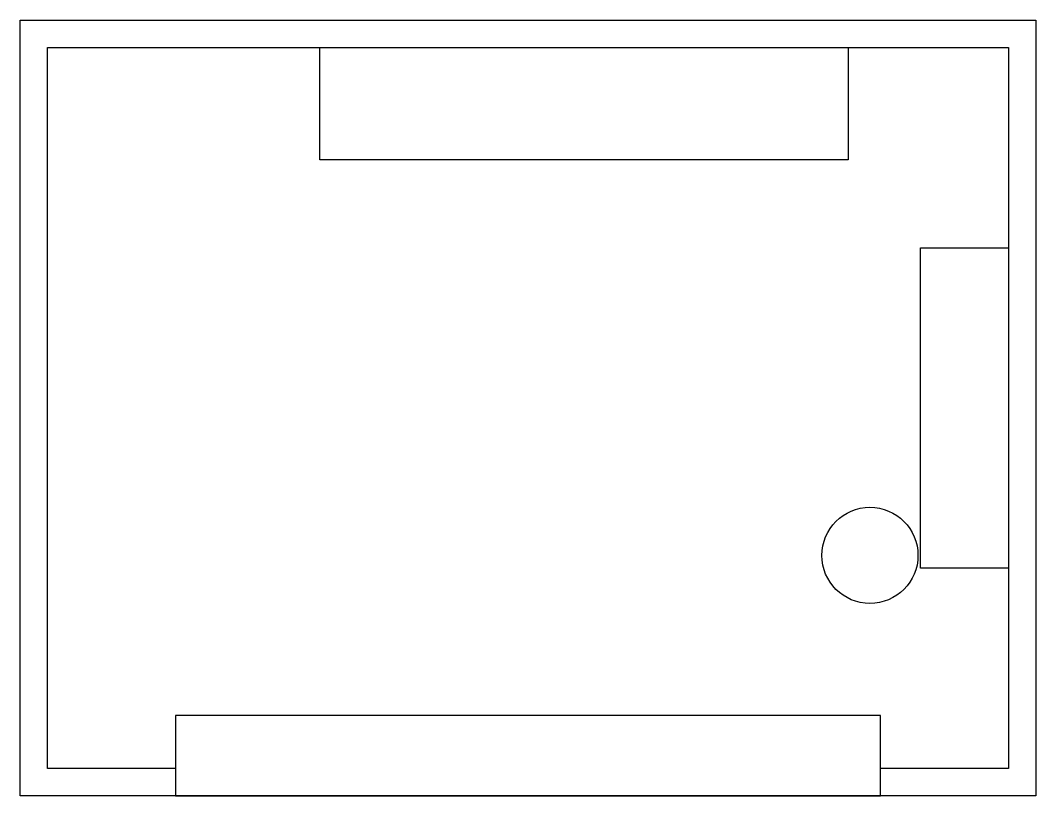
# Model space of a CAD drawing. Header units: millimetres. Extents: x 0 to 63.4, y 0 to 48.4.
import ezdxf

# ---------------------------------------------------------------- set-up
doc = ezdxf.new("R2010")
doc.units = ezdxf.units.MM
doc.layers.get('0').update_dxf_attribs({"linetype": 'CONTINUOUS'})

msp = doc.modelspace()

# ---------------------------------------------------------------- linework, layer by layer
for p, q in [((18.7, 48.4), (51.7, 48.4)), ((1.7, 46.7), (61.7, 46.7)), ((1.7, 1.7), (1.7, 46.7)), ((18.7, 39.7), (18.7, 46.7)), ((51.7, 46.7), (51.7, 39.7)), ((61.7, 46.7), (61.7, 1.7)), ((51.7, 39.7), (18.7, 39.7)), ((9.7, 1.7), (1.7, 1.7)), ((61.7, 1.7), (53.7, 1.7))]:
    msp.add_line(p, q)
for points in [[(63.4, 0), (0, 0), (0, 48.4), (63.4, 48.4)], [(56.2, 34.2), (61.7, 34.2), (61.7, 14.2), (56.2, 14.2)], [(9.7, 0), (53.7, 0), (53.7, 5), (9.7, 5)]]:
    msp.add_lwpolyline(points, close=True)
msp.add_circle((53.05, 15), 3)

doc.saveas('drawing.dxf')
